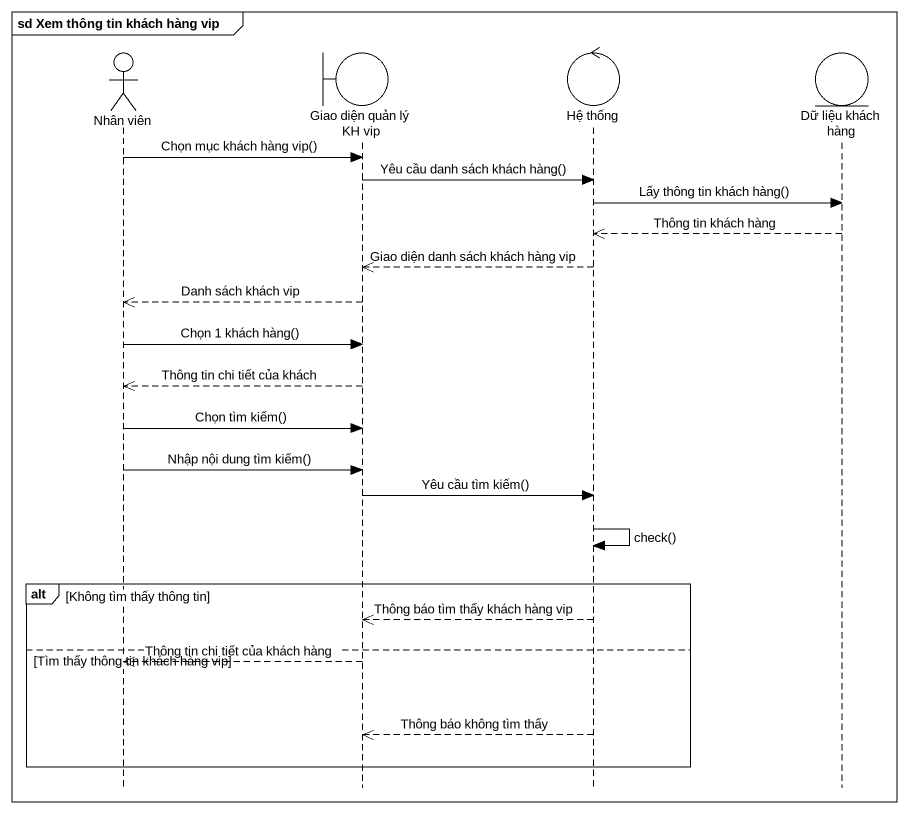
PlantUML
@startuml
mainframe sd Xem thông tin khách hàng vip
hide footbox
actor "Nhân viên" as Nhân_viên
boundary "Giao diện quản lý KH vip" as Giao_diện_quản_lý_KH_vip
control "Hệ thống" as Hệ_thống
entity "Dữ liệu khách hàng" as Dữ_liệu_khách_hàng

Nhân_viên -> Giao_diện_quản_lý_KH_vip : Chọn mục khách hàng vip()
Giao_diện_quản_lý_KH_vip -> Hệ_thống : Yêu cầu danh sách khách hàng()
Hệ_thống -> Dữ_liệu_khách_hàng : Lấy thông tin khách hàng()
Dữ_liệu_khách_hàng -->> Hệ_thống : Thông tin khách hàng
Hệ_thống -->> Giao_diện_quản_lý_KH_vip : Giao diện danh sách khách hàng vip
Giao_diện_quản_lý_KH_vip -->> Nhân_viên : Danh sách khách vip
Nhân_viên -> Giao_diện_quản_lý_KH_vip : Chọn 1 khách hàng()
Giao_diện_quản_lý_KH_vip -->> Nhân_viên : Thông tin chi tiết của khách
Nhân_viên -> Giao_diện_quản_lý_KH_vip : Chọn tìm kiếm()
Nhân_viên -> Giao_diện_quản_lý_KH_vip : Nhập nội dung tìm kiếm()
Giao_diện_quản_lý_KH_vip -> Hệ_thống : Yêu cầu tìm kiếm()
Hệ_thống -> Hệ_thống : check()
alt Không tìm thấy thông tin
  Hệ_thống -->> Giao_diện_quản_lý_KH_vip : Thông báo tìm thấy khách hàng vip
else Tìm thấy thông tin khách hàng vip
  Giao_diện_quản_lý_KH_vip -->> Nhân_viên : Thông tin chi tiết của khách hàng
  Hệ_thống -->> Giao_diện_quản_lý_KH_vip : Thông báo không tìm thấy
end
@enduml
